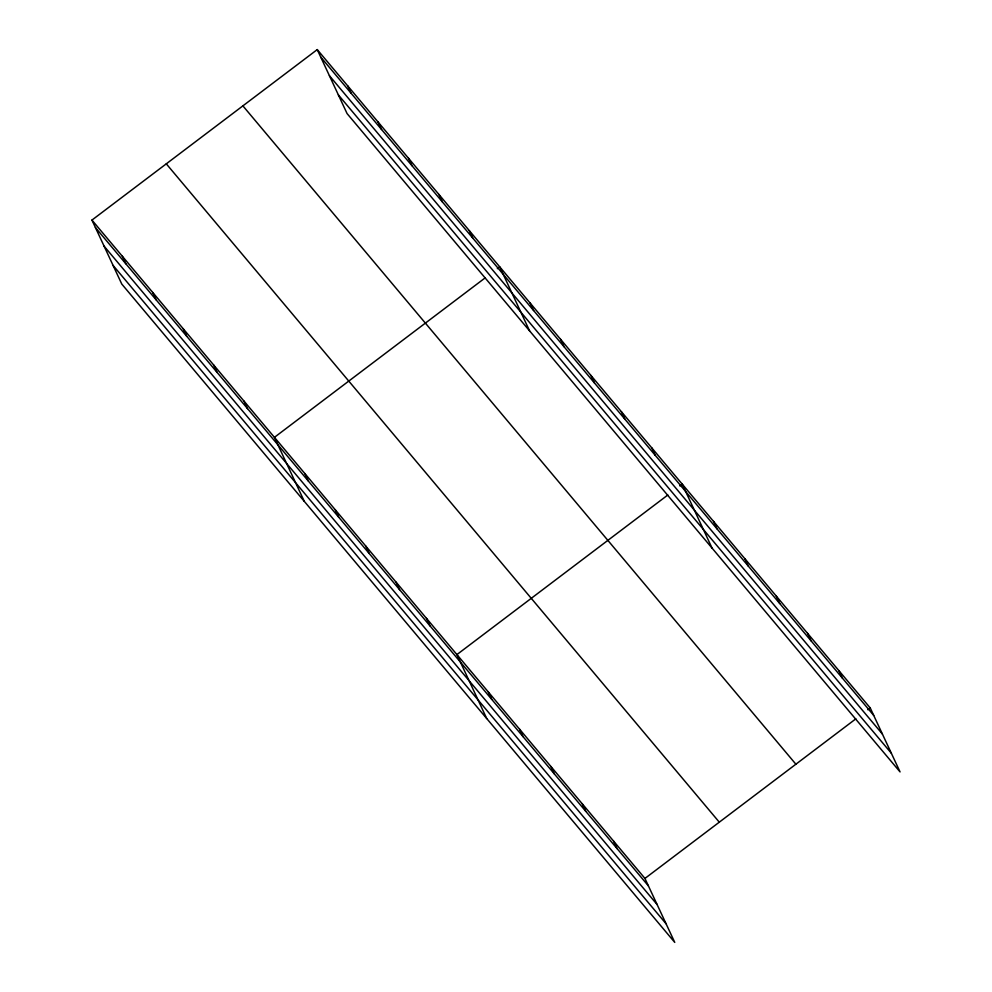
<?xml version="1.0" encoding="UTF-8"?>
<svg xmlns="http://www.w3.org/2000/svg" width="992" height="992" viewBox="0 0 992 992"><rect width="100%" height="100%" fill="white"/><g stroke="black" fill="none" stroke-linecap="round" stroke-linejoin="round"><path stroke-width="1.49" d="M91.946 220.088L644.936 878.441L674.758 942.4L121.768 284.047L91.946 220.088L317.242 49.6L870.232 707.953L900.054 771.912L347.064 113.559L317.242 49.6M485.336 277.748L274.424 437.348L304.259 501.307M497.327 268.671L499.732 266.86L529.554 330.82M667.827 494.996L456.915 654.596L486.737 718.568M679.818 485.919L682.211 484.108L712.045 548.068M644.936 878.441L855.848 718.84M867.839 709.764L870.232 707.953M320.714 57.065L873.716 715.406M329.418 75.702L882.409 734.055M338.371 94.922L891.362 753.263M242.891 105.859L795.882 764.212M166.284 163.829L719.287 822.17M95.418 227.552L648.408 885.893M104.11 246.19L657.113 904.543M113.076 265.41L666.066 923.75M838.897 670.642L842.382 678.106M807.562 633.33L811.034 640.795M776.228 596.031L779.7 603.496M744.893 558.719L748.365 566.184M713.546 521.42L717.03 528.872M651.806 447.9L655.278 455.365M621.389 411.692L624.861 419.157M590.972 375.484L594.456 382.949M560.554 339.276L564.039 346.729M530.137 303.068L533.622 310.521M469.315 230.64L472.787 238.105M438.898 194.432L442.382 201.897M408.481 158.224L411.965 165.689M378.064 122.016L381.548 129.481M347.659 85.808L351.131 93.273M613.602 841.129L617.074 848.594M582.267 803.83L585.739 811.282M550.92 766.518L554.404 773.983M519.585 729.207L523.069 736.672M488.25 691.908L491.734 699.36M426.498 618.388L429.982 625.853M396.093 582.18L399.565 589.645M365.676 545.972L369.148 553.437M335.259 509.764L338.731 517.229M304.842 473.556L308.326 481.008M244.02 401.14L247.492 408.592M213.602 364.92L217.074 372.384M183.185 328.712L186.67 336.176M152.768 292.504L156.252 299.968M122.351 256.296L125.835 263.76"/></g></svg>
